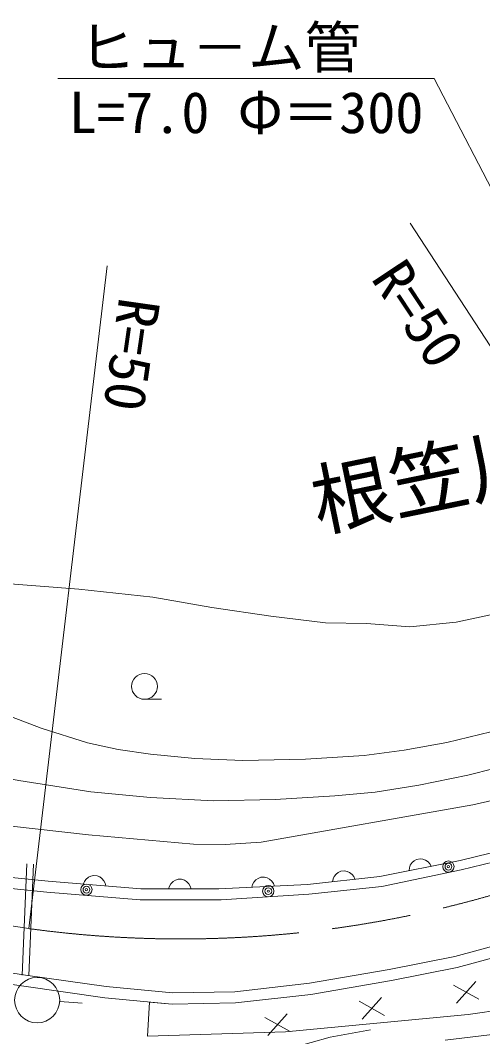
# Model space of a CAD drawing. Units: millimetres, scale not verified. Extents: x 40000 to 680000, y 20000 to 380000.
# Drawn here: x 108274 to 128780, y 250166 to 295239 of the extents above; entities that cross this region are included whole.
import ezdxf
from ezdxf.enums import TextEntityAlignment as Align

# ---------------------------------------------------------------- set-up
doc = ezdxf.new("R2010")
doc.units = ezdxf.units.MM
doc.header["$LTSCALE"] = 1000
doc.linetypes.add('CHAIN', pattern=[18.5, 12, -1.5, 3.5, -1.5])
for name, color, linetype, lineweight in [('M-BGD', 7, 'Continuous', 13), ('M-BMK', 2, 'CHAIN', 13), ('M-STR-HTXT', 7, 'Continuous', 13)]:
    doc.layers.add(name, color=color, linetype=linetype, lineweight=lineweight)
doc.layers.add('M-BGD-HTXT', color=7, linetype='Continuous')
doc.styles.add('ＭＳ ゴシック', font='')
doc.styles.get('ＭＳ ゴシック').set_extended_font_data('MS Gothic')

msp = doc.modelspace()

# ---------------------------------------------------------------- linework, layer by layer
at = {"layer": 'M-BGD'}
for p, q in [((107435, 270283), (110862, 270006)), ((110862, 270006), (114152, 269650)), ((114152, 269650), (116767, 269196)), ((116767, 269196), (119386, 268820)), ((119386, 268820), (121809, 268524)), ((127600, 268544), (129333, 268919)), ((121809, 268524), (123621, 268484)), ((123621, 268484), (125552, 268346)), ((125552, 268346), (127600, 268544)), ((113781, 265128), (114531, 265128)), ((67947, 258935), (108498, 252901)), ((131092, 258788), (127786, 257977)), ((67873, 258438), (108428, 252404)), ((131268, 258409), (127823, 257569)), ((108561, 257834), (108352, 252892)), ((108861, 257821), (108651, 252879)), ((127786, 257977), (124223, 257277)), ((125649, 257885), (125570, 257767)), ((125735, 257963), (125649, 257885)), ((125845, 258026), (125735, 257963)), ((126003, 258056), (125845, 258026)), ((126128, 258040), (126003, 258056)), ((126238, 258000), (126128, 258040)), ((126355, 257921), (126238, 258000)), ((126433, 257834), (126355, 257921)), ((126496, 257724), (126433, 257834)), ((109509, 257056), (105102, 257498)), ((122280, 257378), (122192, 257267)), ((122373, 257449), (122280, 257378)), ((122487, 257503), (122373, 257449)), ((122646, 257521), (122487, 257503)), ((122770, 257495), (122646, 257521)), ((122876, 257446), (122770, 257495)), ((122987, 257358), (122876, 257446)), ((127823, 257569), (124313, 256828)), ((125530, 257657), (125514, 257531)), ((125570, 257767), (125530, 257657)), ((109449, 256581), (105069, 257026)), ((113623, 256725), (109509, 257056)), ((111117, 257047), (111067, 256931)), ((111185, 257143), (111117, 257047)), ((111293, 257235), (111185, 257143)), ((111397, 257287), (111293, 257235)), ((111520, 257317), (111397, 257287)), ((111679, 257304), (111520, 257317)), ((111796, 257254), (111679, 257304)), ((111891, 257186), (111796, 257254)), ((111983, 257078), (111891, 257186)), ((112034, 256973), (111983, 257078)), ((112065, 256850), (112034, 256973)), ((114949, 256945), (114889, 256845)), ((115049, 257046), (114949, 256945)), ((115149, 257106), (115049, 257046)), ((115269, 257146), (115149, 257106)), ((115429, 257146), (115269, 257146)), ((115549, 257106), (115429, 257146)), ((115649, 257046), (115549, 257106)), ((115749, 256945), (115649, 257046)), ((115809, 256845), (115749, 256945)), ((118575, 256915), (118541, 256793)), ((118631, 257018), (118575, 256915)), ((118726, 257123), (118631, 257018)), ((118823, 257188), (118726, 257123)), ((118941, 257234), (118823, 257188)), ((119101, 257241), (118941, 257234)), ((119223, 257207), (119101, 257241)), ((119325, 257152), (119223, 257207)), ((119430, 257056), (119325, 257152)), ((119495, 256959), (119430, 257056)), ((119540, 256840), (119495, 256959)), ((124223, 257277), (121006, 256909)), ((122144, 257160), (122118, 257036)), ((122192, 257267), (122144, 257160)), ((123058, 257265), (122987, 257358)), ((123111, 257150), (123058, 257265)), ((113584, 256236), (109449, 256581)), ((117075, 256725), (113623, 256725)), ((114889, 256845), (114849, 256725)), ((115849, 256725), (115809, 256845)), ((121006, 256909), (117075, 256725)), ((121065, 256483), (117177, 256236)), ((124313, 256828), (121065, 256483)), ((117177, 256236), (113584, 256236)), ((127539, 253721), (131136, 254702)), ((127653, 253232), (131281, 254222)), ((131281, 254222), (127653, 253232)), ((124632, 253143), (127539, 253721)), ((108498, 252901), (112085, 252392)), ((121092, 252537), (124632, 253143)), ((124729, 252651), (127653, 253232)), ((127653, 253232), (124729, 252651)), ((108428, 252404), (112025, 251894)), ((117783, 252161), (121092, 252537)), ((121163, 252040), (124729, 252651)), ((124729, 252651), (121163, 252040)), ((128606, 251828), (127485, 252450)), ((127620, 251659), (128471, 252619)), ((112085, 252392), (115020, 252104)), ((115020, 252104), (117783, 252161)), ((117816, 251660), (121163, 252040)), ((121163, 252040), (117816, 251660)), ((110020, 251719), (111018, 251652)), ((112025, 251894), (115001, 251601)), ((114007, 251699), (113911, 250190)), ((115001, 251601), (114007, 251699)), ((115001, 251601), (117816, 251660)), ((117816, 251660), (115001, 251601)), ((124422, 251111), (123302, 251734)), ((123436, 250942), (124288, 251903)), ((128133, 251154), (132295, 251750)), ((119253, 250225), (120104, 251186)), ((120039, 250374), (128133, 251154)), ((120239, 250394), (119118, 251017)), ((113911, 250190), (120039, 250374))]:
    msp.add_line(p, q, dxfattribs=at)
for points in [[(70278, 272017), (79646, 269815), (81146, 269384), (82844, 268782), (91931, 265709), (95559, 264570), (99040, 263584), (101969, 262814), (104900, 262150), (108206, 261525), (111401, 261027), (114042, 260780), (116839, 260629), (119579, 260686), (122219, 260842), (124011, 261014), (125944, 261314), (128127, 261764), (130456, 262351), (132375, 262955), (134440, 263723), (136664, 264660), (139132, 265823), (139444, 265975)], [(127116, 250009), (136836, 251177), (140494, 251682), (144315, 252322), (145680, 252641), (147105, 253095), (147998, 253474), (149050, 254051), (150373, 254961), (151582, 255920), (154144, 258163), (156688, 260533), (158107, 261947), (159404, 263379), (165645, 270671)], [(107363, 264546), (109195, 263853), (111246, 263202), (112615, 262902), (114042, 262694), (116015, 262501), (118146, 262408), (120915, 262478), (123517, 262643), (125304, 262866), (127191, 263207), (129134, 263684), (131042, 264266), (132737, 264880), (134569, 265660), (135652, 266170), (136835, 266866), (137513, 267322), (138408, 267748), (139229, 267870)], [(69500, 267707), (71078, 267435), (72495, 267092), (75347, 266146), (78295, 265277), (87606, 262941), (97111, 260927), (106678, 259633), (111290, 259119), (115954, 258703), (117357, 258691), (118955, 258787), (128340, 260453), (130488, 260934), (132491, 261486), (134387, 262127), (136308, 262894), (140051, 264587)], [(114644, 247627), (116589, 248379), (118866, 249141), (120329, 249670), (122018, 250151), (123802, 250476)]]:
    msp.add_lwpolyline(points, dxfattribs=at)
for centre, major_axis in [((113781, 265701), (0, -572)), ((127262, 257707), (0, -251)), ((127262, 257707), (0, -151)), ((127262, 257707), (0, -50.2)), ((111205, 256686), (0, -251)), ((111205, 256686), (0, -151)), ((111205, 256686), (0, -50.2)), ((119271, 256620), (0, -251)), ((119271, 256620), (0, -151)), ((119271, 256620), (0, -50.2)), ((109022, 251786), (0, -1004))]:
    msp.add_ellipse(centre, major_axis=major_axis, ratio=0.996704, dxfattribs=at)
at = {"layer": 'M-BMK'}
msp.add_line((69323, 261100), (108651, 254959), dxfattribs=at)
msp.add_ellipse((115399, 304684), major_axis=(0, -50184), ratio=0.996704, start_param=6.147863, end_param=6.830887, dxfattribs=at)
at = {"layer": 'M-STR-HTXT'}
for p, q in [((126627, 292666), (109938, 292666)), ((140037, 266752), (126627, 292666)), ((141445, 261841), (125563, 286241)), ((108651, 254959), (112129, 284352))]:
    msp.add_line(p, q, dxfattribs=at)

# ---------------------------------------------------------------- texts
at = {"layer": 'M-BGD-HTXT', "style": 'ＭＳ ゴシック'}
msp.add_text('根笠川', height=2566, rotation=11.637, dxfattribs=at).set_placement((121649, 271831), align=Align.BOTTOM_LEFT)
at = {"layer": 'M-STR-HTXT', "style": 'ＭＳ ゴシック'}
for s, p in [('ヒュ－ム管', (110878, 292576)), ('L=7.0 Φ＝300', (110428, 289686))]:
    msp.add_text(s, height=1833, dxfattribs=at).set_placement(p, align=Align.BOTTOM_LEFT)
for rotation, p in [(303.513, (123333, 283495)), (261.827, (112122, 283086))]:
    msp.add_text('R=50', height=1833, rotation=rotation, dxfattribs=at).set_placement(p, align=Align.BOTTOM_LEFT)

doc.saveas('drawing.dxf')
